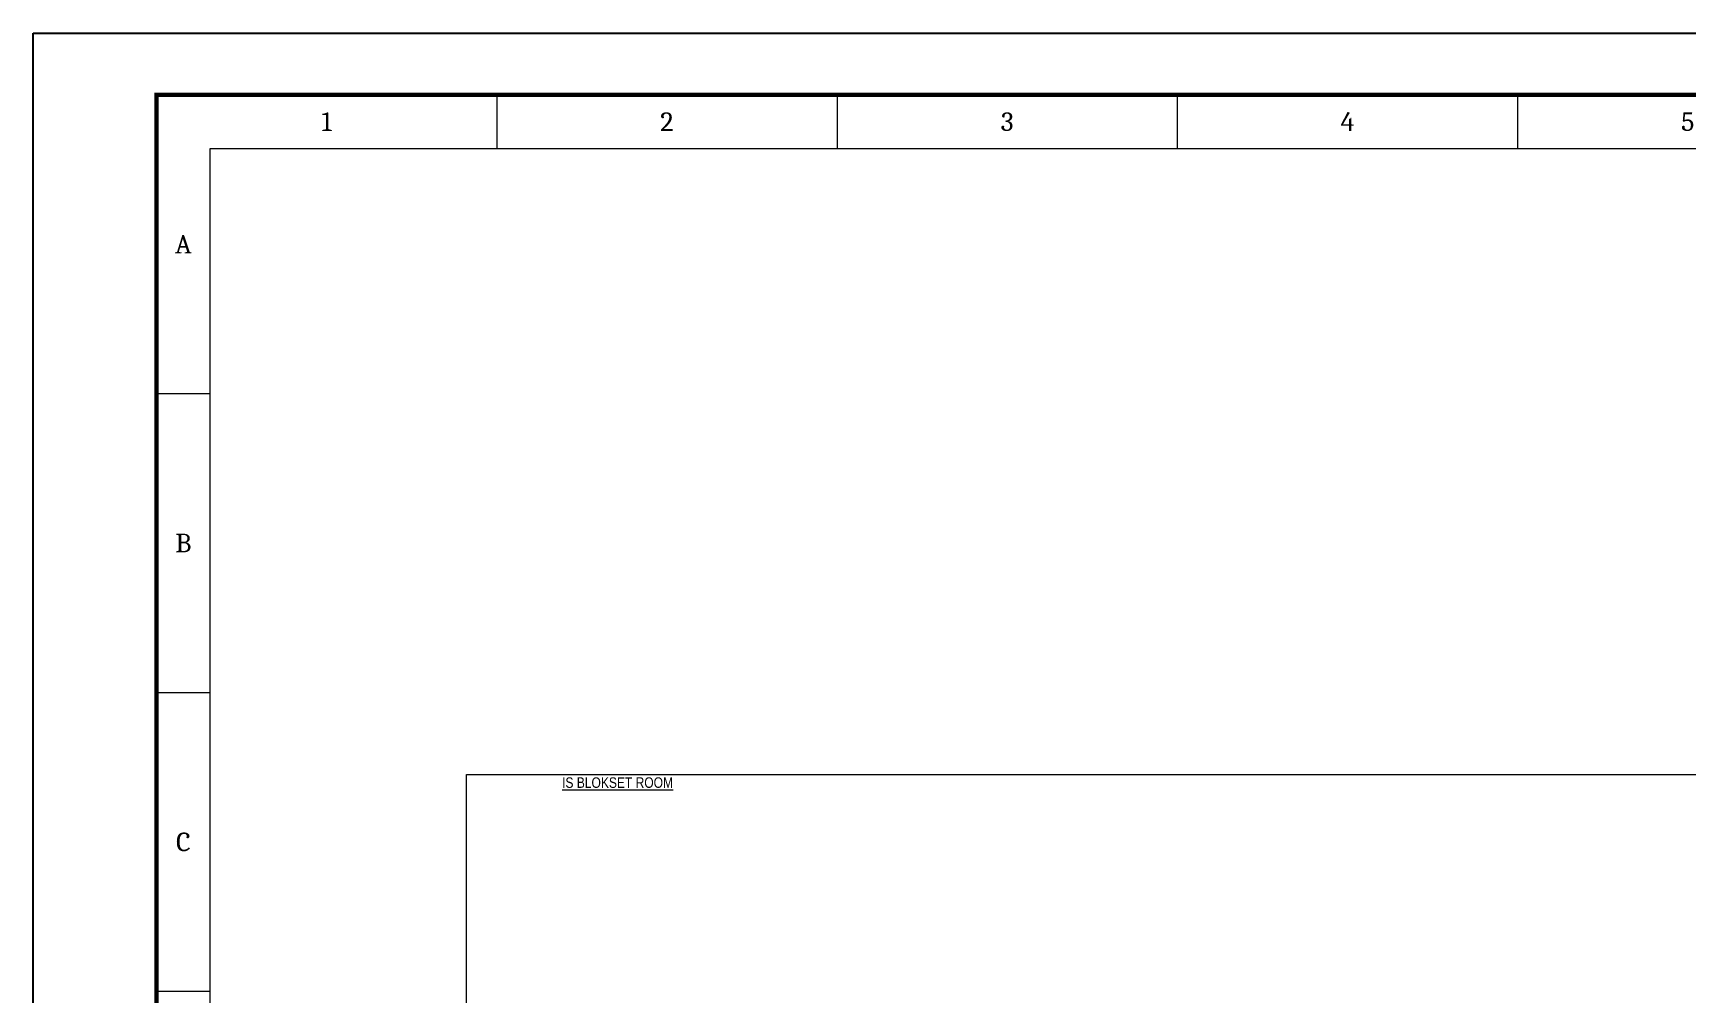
# Model space of a CAD drawing. Header units: millimetres. Extents: x -116965 to 323937, y 291661 to 566926.
# Drawn here: x -58880 to -55126, y 315608 to 317790 of the extents above; entities that cross this region are included whole.
import ezdxf
from ezdxf.enums import TextEntityAlignment as Align

# ---------------------------------------------------------------- set-up
doc = ezdxf.new("R2010")
doc.units = ezdxf.units.MM
doc.layers.get('0').update_dxf_attribs({"lineweight": 18})
doc.layers.add('HV-MV Equipment', color=4, linetype='Continuous', lineweight=9)
doc.styles.add('Hel-Con', font='')
doc.styles.add('hwBorder', font='Cambria.ttf')
doc.styles.get('Hel-Con').set_extended_font_data('VNI-Helve-Condense')

# ---------------------------------------------------------------- blocks, each defined once
blk = doc.blocks.new('*U1980')
at = {"color": 5}
for p, q in [((37.57, 198.62), (37.57, 194.28)), ((65.14, 198.62), (65.14, 194.28)), ((92.7, 198.62), (92.7, 194.28)), ((120.27, 198.62), (120.27, 194.28)), ((10, 174.42), (14.34, 174.42)), ((10, 150.22), (14.34, 150.22)), ((10, 126.01), (14.34, 126.01))]:
    blk.add_line(p, q, dxfattribs=at)
at = {"color": 5, "const_width": 0.35}
blk.add_lwpolyline([(10, 198.62), (285.68, 198.62), (285.68, 5), (10, 5)], close=True, dxfattribs=at)
at = {"color": 5}
blk.add_lwpolyline([(14.34, 194.28), (281.34, 194.28), (281.34, 9.34), (14.34, 9.34)], close=True, dxfattribs=at)
at = {"layer": 'Defpoints', "color": 4}
blk.add_lwpolyline([(0, 203.62), (290.68, 203.62), (290.68, 0), (0, 0)], close=True, dxfattribs=at)
at = {"color": 253, "style": 'hwBorder'}
for s, p in [('1', (23.78, 196.45)), ('2', (51.35, 196.45)), ('3', (78.92, 196.45)), ('4', (106.49, 196.45)), ('5', (134.06, 196.45)), ('A', (12.17, 186.52)), ('B', (12.17, 162.32)), ('C', (12.17, 138.11))]:
    blk.add_text(s, height=1.5, dxfattribs=at).set_placement(p, align=Align.MIDDLE_CENTER)
at = {"color": 6, "style": 'hwBorder', "flags": 8}
for tag, p in [("DWG'SNAME", (266.34, 59)), ("DWG'SCODE2", (266.34, 51.05))]:
    blk.add_attdef(tag, text='', height=1.5, dxfattribs=at).set_placement(p, align=Align.MIDDLE_CENTER)
at = {"color": 253, "style": 'hwBorder', "flags": 8}
for tag, p in [('REV_0', (253.34, 43.79)), ('REV_MODIFY0', (264.34, 44.1)), ('REV_DATE0', (277.34, 44.1)), ('REV_1', (253.34, 40.48)), ('REV_MODIFY1', (264.34, 40.79)), ('REV_DATE1', (277.34, 40.79)), ('REV_2', (253.34, 37.17)), ('REV_MODIFY2', (264.34, 37.48)), ('REV_DATE2', (277.34, 37.48)), ('REV_3', (253.34, 33.86)), ('REV_MODIFY3', (264.34, 34.17)), ('REV_DATE3', (277.34, 34.17)), ('REV_4', (253.34, 30.55)), ('REV_MODIFY4', (264.34, 30.86)), ('REV_DATE4', (277.34, 30.86))]:
    blk.add_attdef(tag, text='', height=1, dxfattribs=at).set_placement(p, align=Align.MIDDLE_CENTER)
at = {"color": 6, "style": 'hwBorder', "flags": 8}
for tag, p in [('TOLERANCE', (261.54, 27.22)), ('PAGE', (259.34, 15.3))]:
    blk.add_attdef(tag, text='', height=1.5, dxfattribs=at).set_placement(p, align=Align.MIDDLE_LEFT)

msp = doc.modelspace()

# ---------------------------------------------------------------- linework, layer by layer
at = {"layer": 'HV-MV Equipment', "lineweight": 9}
for p, q in [((-57896.870018, 316108.471012), (-52401.293486, 316108.471012)), ((-57896.870018, 314964.85872), (-57896.870018, 316108.471012))]:
    msp.add_line(p, q, dxfattribs=at)

# ---------------------------------------------------------------- block references
at = {"ltscale": 5, "xscale": 28, "yscale": 28, "zscale": 28}
msp.add_blockref('*U1980', (-58879.961977, 312088.154046), dxfattribs=at)

# ---------------------------------------------------------------- texts
at = {"layer": 'HV-MV Equipment', "color": 7, "lineweight": 9, "style": 'Hel-Con'}
msp.add_text('%%UIS BLOKSET ROOM', height=23.81415053, dxfattribs=at).set_placement((-57679.851841, 316077.821499))

doc.saveas('drawing.dxf')
